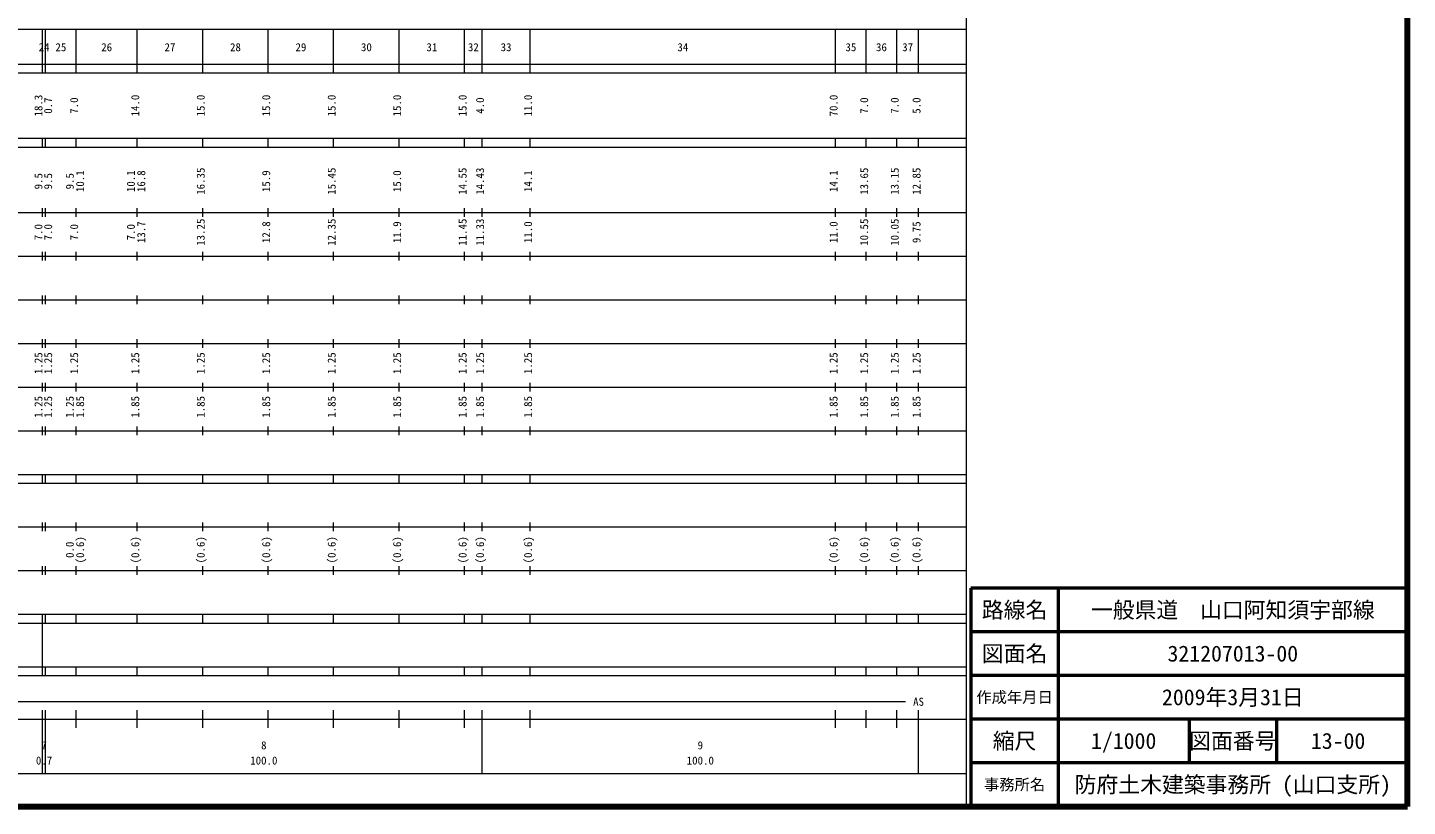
# Model space of a CAD drawing. Units: millimetres on the paper, enlarged 1000 times. Extents: x 40000 to 680000, y 20000 to 380000.
# Drawn here: x 363878 to 680000, y 20000 to 198357 of the extents above; entities that cross this region are included whole.
import ezdxf
from ezdxf.enums import TextEntityAlignment as Align

# ---------------------------------------------------------------- set-up
doc = ezdxf.new("R2010")
doc.units = ezdxf.units.MM
doc.header["$LTSCALE"] = 1000
for name, color, linetype, lineweight in [('M-TTL', 2, 'Continuous', 140), ('M-TTL-BAND', 7, 'Continuous', 13), ('M-TTL-FRAM', 2, 'Continuous', 50), ('M-TTL-LINE', 7, 'Continuous', 50)]:
    doc.layers.add(name, color=color, linetype=linetype, lineweight=lineweight)
doc.layers.add('M-TTL-TXT', color=7, linetype='Continuous')
doc.styles.add('ＭＳ ゴシック', font='')
doc.styles.get('ＭＳ ゴシック').set_extended_font_data('MS Gothic')

msp = doc.modelspace()

# ---------------------------------------------------------------- linework, layer by layer
at = {"layer": 'M-TTL'}
for p, q in [((680000, 20000), (680000, 380000)), ((40000, 20000), (680000, 20000))]:
    msp.add_line(p, q, dxfattribs=at)
at = {"layer": 'M-TTL-BAND'}
for p, q in [((579000, 20000), (579000, 370000)), ((68000, 198000), (579000, 198000)), ((367300, 188000), (367300, 198000)), ((368000, 188000), (368000, 198000)), ((375000, 188000), (375000, 198000)), ((389000, 188000), (389000, 198000)), ((404000, 188000), (404000, 198000)), ((419000, 188000), (419000, 198000)), ((434000, 188000), (434000, 198000)), ((449000, 188000), (449000, 198000)), ((464000, 188000), (464000, 198000)), ((468000, 188000), (468000, 198000)), ((479000, 188000), (479000, 198000)), ((549000, 188000), (549000, 198000)), ((556000, 188000), (556000, 198000)), ((563000, 188000), (563000, 198000)), ((568000, 188000), (568000, 198000)), ((40000, 190000), (579000, 190000)), ((40000, 188000), (579000, 188000)), ((40000, 173000), (579000, 173000)), ((40000, 171000), (579000, 171000)), ((367300, 171000), (367300, 173000)), ((368000, 171000), (368000, 173000)), ((375000, 171000), (375000, 173000)), ((389000, 171000), (389000, 173000)), ((404000, 171000), (404000, 173000)), ((419000, 171000), (419000, 173000)), ((434000, 171000), (434000, 173000)), ((449000, 171000), (449000, 173000)), ((464000, 171000), (464000, 173000)), ((468000, 171000), (468000, 173000)), ((479000, 171000), (479000, 173000)), ((549000, 171000), (549000, 173000)), ((556000, 171000), (556000, 173000)), ((563000, 171000), (563000, 173000)), ((568000, 171000), (568000, 173000)), ((40000, 156000), (579000, 156000)), ((367300, 155000), (367300, 157000)), ((368000, 155000), (368000, 157000)), ((375000, 155000), (375000, 157000)), ((389000, 155000), (389000, 157000)), ((404000, 155000), (404000, 157000)), ((419000, 155000), (419000, 157000)), ((434000, 155000), (434000, 157000)), ((449000, 155000), (449000, 157000)), ((464000, 155000), (464000, 157000)), ((468000, 155000), (468000, 157000)), ((479000, 155000), (479000, 157000)), ((549000, 155000), (549000, 157000)), ((556000, 155000), (556000, 157000)), ((563000, 155000), (563000, 157000)), ((568000, 155000), (568000, 157000)), ((46000, 146000), (579000, 146000)), ((367300, 145000), (367300, 147000)), ((368000, 145000), (368000, 147000)), ((375000, 145000), (375000, 147000)), ((389000, 145000), (389000, 147000)), ((404000, 145000), (404000, 147000)), ((419000, 145000), (419000, 147000)), ((434000, 145000), (434000, 147000)), ((449000, 145000), (449000, 147000)), ((464000, 145000), (464000, 147000)), ((468000, 145000), (468000, 147000)), ((479000, 145000), (479000, 147000)), ((549000, 145000), (549000, 147000)), ((556000, 145000), (556000, 147000)), ((563000, 145000), (563000, 147000)), ((568000, 145000), (568000, 147000)), ((52000, 136000), (579000, 136000)), ((367300, 135000), (367300, 137000)), ((368000, 135000), (368000, 137000)), ((375000, 135000), (375000, 137000)), ((389000, 135000), (389000, 137000)), ((404000, 135000), (404000, 137000)), ((419000, 135000), (419000, 137000)), ((434000, 135000), (434000, 137000)), ((449000, 135000), (449000, 137000)), ((464000, 135000), (464000, 137000)), ((468000, 135000), (468000, 137000)), ((479000, 135000), (479000, 137000)), ((549000, 135000), (549000, 137000)), ((556000, 135000), (556000, 137000)), ((563000, 135000), (563000, 137000)), ((568000, 135000), (568000, 137000)), ((367300, 125000), (367300, 127000)), ((368000, 125000), (368000, 127000)), ((375000, 125000), (375000, 127000)), ((389000, 125000), (389000, 127000)), ((404000, 125000), (404000, 127000)), ((419000, 125000), (419000, 127000)), ((434000, 125000), (434000, 127000)), ((449000, 125000), (449000, 127000)), ((464000, 125000), (464000, 127000)), ((468000, 125000), (468000, 127000)), ((479000, 125000), (479000, 127000)), ((549000, 125000), (549000, 127000)), ((556000, 125000), (556000, 127000)), ((563000, 125000), (563000, 127000)), ((568000, 125000), (568000, 127000)), ((46000, 126000), (579000, 126000)), ((367300, 115000), (367300, 117000)), ((368000, 115000), (368000, 117000)), ((375000, 115000), (375000, 117000)), ((389000, 115000), (389000, 117000)), ((404000, 115000), (404000, 117000)), ((419000, 115000), (419000, 117000)), ((434000, 115000), (434000, 117000)), ((449000, 115000), (449000, 117000)), ((464000, 115000), (464000, 117000)), ((468000, 115000), (468000, 117000)), ((479000, 115000), (479000, 117000)), ((549000, 115000), (549000, 117000)), ((556000, 115000), (556000, 117000)), ((563000, 115000), (563000, 117000)), ((568000, 115000), (568000, 117000)), ((52000, 116000), (579000, 116000)), ((46000, 106000), (579000, 106000)), ((367300, 105000), (367300, 107000)), ((368000, 105000), (368000, 107000)), ((375000, 105000), (375000, 107000)), ((389000, 105000), (389000, 107000)), ((404000, 105000), (404000, 107000)), ((419000, 105000), (419000, 107000)), ((434000, 105000), (434000, 107000)), ((449000, 105000), (449000, 107000)), ((464000, 105000), (464000, 107000)), ((468000, 105000), (468000, 107000)), ((479000, 105000), (479000, 107000)), ((549000, 105000), (549000, 107000)), ((556000, 105000), (556000, 107000)), ((563000, 105000), (563000, 107000)), ((568000, 105000), (568000, 107000)), ((40000, 96000), (579000, 96000)), ((367300, 94000), (367300, 96000)), ((368000, 94000), (368000, 96000)), ((375000, 94000), (375000, 96000)), ((389000, 94000), (389000, 96000)), ((404000, 94000), (404000, 96000)), ((419000, 94000), (419000, 96000)), ((434000, 94000), (434000, 96000)), ((449000, 94000), (449000, 96000)), ((464000, 94000), (464000, 96000)), ((468000, 94000), (468000, 96000)), ((479000, 94000), (479000, 96000)), ((549000, 94000), (549000, 96000)), ((556000, 94000), (556000, 96000)), ((563000, 94000), (563000, 96000)), ((568000, 94000), (568000, 96000)), ((40000, 94000), (579000, 94000)), ((49000, 84000), (579000, 84000)), ((367300, 83000), (367300, 85000)), ((368000, 83000), (368000, 85000)), ((375000, 83000), (375000, 85000)), ((389000, 83000), (389000, 85000)), ((404000, 83000), (404000, 85000)), ((419000, 83000), (419000, 85000)), ((434000, 83000), (434000, 85000)), ((449000, 83000), (449000, 85000)), ((464000, 83000), (464000, 85000)), ((468000, 83000), (468000, 85000)), ((479000, 83000), (479000, 85000)), ((549000, 83000), (549000, 85000)), ((556000, 83000), (556000, 85000)), ((563000, 83000), (563000, 85000)), ((568000, 83000), (568000, 85000)), ((40000, 74000), (579000, 74000)), ((367300, 73000), (367300, 75000)), ((368000, 73000), (368000, 75000)), ((375000, 73000), (375000, 75000)), ((389000, 73000), (389000, 75000)), ((404000, 73000), (404000, 75000)), ((419000, 73000), (419000, 75000)), ((434000, 73000), (434000, 75000)), ((449000, 73000), (449000, 75000)), ((464000, 73000), (464000, 75000)), ((468000, 73000), (468000, 75000)), ((479000, 73000), (479000, 75000)), ((549000, 73000), (549000, 75000)), ((556000, 73000), (556000, 75000)), ((563000, 73000), (563000, 75000)), ((568000, 73000), (568000, 75000)), ((40000, 64000), (579000, 64000)), ((367300, 62000), (367300, 64000)), ((368000, 62000), (368000, 64000)), ((375000, 62000), (375000, 64000)), ((389000, 62000), (389000, 64000)), ((404000, 62000), (404000, 64000)), ((419000, 62000), (419000, 64000)), ((434000, 62000), (434000, 64000)), ((449000, 62000), (449000, 64000)), ((464000, 62000), (464000, 64000)), ((468000, 62000), (468000, 64000)), ((479000, 62000), (479000, 64000)), ((549000, 62000), (549000, 64000)), ((556000, 62000), (556000, 64000)), ((563000, 62000), (563000, 64000)), ((568000, 62000), (568000, 64000)), ((40000, 62000), (579000, 62000)), ((367300, 52000), (367300, 62000)), ((40000, 52000), (579000, 52000)), ((367300, 50000), (367300, 52000)), ((368000, 50000), (368000, 52000)), ((375000, 50000), (375000, 52000)), ((389000, 50000), (389000, 52000)), ((404000, 50000), (404000, 52000)), ((419000, 50000), (419000, 52000)), ((434000, 50000), (434000, 52000)), ((449000, 50000), (449000, 52000)), ((464000, 50000), (464000, 52000)), ((468000, 50000), (468000, 52000)), ((479000, 50000), (479000, 52000)), ((549000, 50000), (549000, 52000)), ((556000, 50000), (556000, 52000)), ((563000, 50000), (563000, 52000)), ((568000, 50000), (568000, 52000)), ((40000, 50000), (579000, 50000)), ((71000, 44000), (565000, 44000)), ((367300, 27500), (367300, 42000)), ((368000, 27500), (368000, 42000)), ((375000, 38000), (375000, 42000)), ((389000, 38000), (389000, 42000)), ((404000, 38000), (404000, 42000)), ((419000, 38000), (419000, 42000)), ((434000, 38000), (434000, 42000)), ((449000, 38000), (449000, 42000)), ((464000, 38000), (464000, 42000)), ((468000, 27500), (468000, 42000)), ((479000, 38000), (479000, 42000)), ((549000, 38000), (549000, 42000)), ((556000, 38000), (556000, 42000)), ((563000, 38000), (563000, 42000)), ((568000, 27500), (568000, 42000)), ((40000, 40000), (579000, 40000)), ((68000, 27500), (579000, 27500))]:
    msp.add_line(p, q, dxfattribs=at)
at = {"layer": 'M-TTL-FRAM'}
for p, q in [((680000, 70000), (580000, 70000)), ((580000, 70000), (580000, 20000))]:
    msp.add_line(p, q, dxfattribs=at)
at = {"layer": 'M-TTL-LINE'}
for p, q in [((600000, 70000), (600000, 20000)), ((680000, 60000), (580000, 60000)), ((680000, 50000), (580000, 50000)), ((680000, 40000), (580000, 40000)), ((630000, 40000), (630000, 30000)), ((650000, 40000), (650000, 30000)), ((680000, 30000), (580000, 30000))]:
    msp.add_line(p, q, dxfattribs=at)

# ---------------------------------------------------------------- texts
at = {"layer": 'M-TTL-BAND', "style": 'ＭＳ ゴシック'}
for s, p in [('24', (367650, 192405)), ('25', (371500, 192405)), ('26', (382000, 192405)), ('27', (396500, 192405)), ('28', (411500, 192405)), ('29', (426500, 192405)), ('30', (441500, 192405)), ('31', (456500, 192405)), ('32', (466000, 192405)), ('33', (473500, 192405)), ('34', (514000, 192405)), ('35', (552500, 192405)), ('36', (559500, 192405)), ('37', (565500, 192405)), ('AS', (568000, 42500)), ('7', (367650, 32523)), ('8', (418000, 32523)), ('9', (518000, 32523)), ('0.7', (367650, 29033)), ('100.0', (418000, 29033)), ('100.0', (518000, 29033))]:
    msp.add_text(s, height=1833, dxfattribs=at).set_placement(p, align=Align.BOTTOM_CENTER)
for s, p in [('18.3', (367823, 180500)), ('0.7', (370047, 180500)), ('7.0', (376000, 180500)), ('14.0', (390000, 180500)), ('15.0', (405000, 180500)), ('15.0', (420000, 180500)), ('15.0', (435000, 180500)), ('15.0', (450000, 180500)), ('15.0', (465000, 180500)), ('4.0', (469000, 180500)), ('11.0', (480000, 180500)), ('70.0', (550000, 180500)), ('7.0', (557000, 180500)), ('7.0', (564000, 180500)), ('5.0', (569000, 180500)), ('9.5', (367823, 163174)), ('9.5', (370047, 163174)), ('9.5', (375000, 163174)), ('10.1', (377370, 163174)), ('10.1', (389000, 163174)), ('16.8', (391370, 163174)), ('16.35', (405000, 163174)), ('15.9', (420000, 163174)), ('15.45', (435000, 163174)), ('15.0', (450000, 163174)), ('14.55', (465000, 163174)), ('14.43', (469000, 163174)), ('14.1', (480000, 163174)), ('14.1', (550000, 163174)), ('13.65', (557000, 163174)), ('13.15', (564000, 163174)), ('12.85', (569000, 163174)), ('7.0', (367823, 151500)), ('7.0', (370047, 151500)), ('7.0', (376000, 151500)), ('7.0', (389000, 151500)), ('13.7', (391370, 151500)), ('13.25', (405000, 151500)), ('12.8', (420000, 151500)), ('12.35', (435000, 151500)), ('11.9', (450000, 151500)), ('11.45', (465000, 151500)), ('11.33', (469000, 151500)), ('11.0', (480000, 151500)), ('11.0', (550000, 151500)), ('10.55', (557000, 151500)), ('10.05', (564000, 151500)), ('9.75', (569000, 151500)), ('1.25', (367823, 121500)), ('1.25', (370047, 121500)), ('1.25', (376000, 121500)), ('1.25', (390000, 121500)), ('1.25', (405000, 121500)), ('1.25', (420000, 121500)), ('1.25', (435000, 121500)), ('1.25', (450000, 121500)), ('1.25', (465000, 121500)), ('1.25', (469000, 121500)), ('1.25', (480000, 121500)), ('1.25', (550000, 121500)), ('1.25', (557000, 121500)), ('1.25', (564000, 121500)), ('1.25', (569000, 121500)), ('1.25', (367823, 111500)), ('1.25', (370047, 111500)), ('1.25', (375000, 111500)), ('1.85', (377370, 111500)), ('1.85', (390000, 111500)), ('1.85', (405000, 111500)), ('1.85', (420000, 111500)), ('1.85', (435000, 111500)), ('1.85', (450000, 111500)), ('1.85', (465000, 111500)), ('1.85', (469000, 111500)), ('1.85', (480000, 111500)), ('1.85', (550000, 111500)), ('1.85', (557000, 111500)), ('1.85', (564000, 111500)), ('1.85', (569000, 111500)), ('0.0', (375000, 78764)), ('(0.6)', (377370, 78764)), ('(0.6)', (390000, 78764)), ('(0.6)', (405000, 78764)), ('(0.6)', (420000, 78764)), ('(0.6)', (435000, 78764)), ('(0.6)', (450000, 78764)), ('(0.6)', (465000, 78764)), ('(0.6)', (469000, 78764)), ('(0.6)', (480000, 78764)), ('(0.6)', (550000, 78764)), ('(0.6)', (557000, 78764)), ('(0.6)', (564000, 78764)), ('(0.6)', (569000, 78764))]:
    msp.add_text(s, height=1833, rotation=90, dxfattribs=at).set_placement(p, align=Align.BOTTOM_CENTER)
at = {"layer": 'M-TTL-TXT', "style": 'ＭＳ ゴシック'}
for s, height, p in [('路線名', 3666, (590000, 65000)), ('路線名', 3666, (590000, 65000)), ('一般県道\u3000山口阿知須宇部線', 3666, (640000, 65000)), ('図面名', 3666, (590000, 55000)), ('図面名', 3666, (590000, 55000)), ('321207013-00', 3666, (640000, 55000)), ('作成年月日', 2566, (590000, 45000)), ('作成年月日', 2566, (590000, 45000)), ('2009年3月31日', 3666, (640000, 45000)), ('縮尺', 3666, (590000, 35000)), ('縮尺', 3666, (590000, 35000)), ('1/1000', 3666, (615000, 35000)), ('図面番号', 3666, (640000, 35000)), ('図面番号', 3666, (640000, 35000)), ('13-00', 3666, (664125, 35000)), ('事務所名', 2566, (590000, 25000)), ('事務所名', 2566, (590000, 25000)), ('防府土木建築事務所 (山口支所)', 3666, (640000, 25000))]:
    msp.add_text(s, height=height, dxfattribs=at).set_placement(p, align=Align.MIDDLE_CENTER)

doc.saveas('drawing.dxf')
